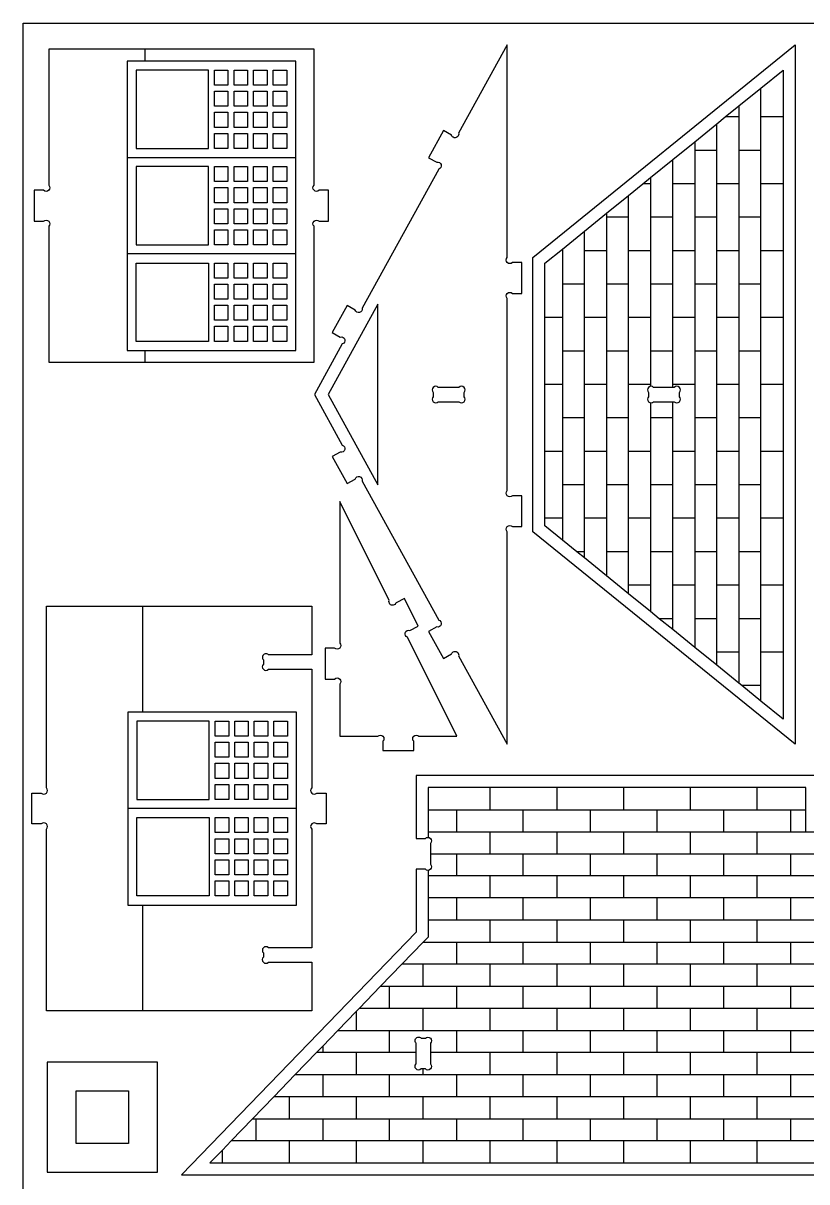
# Model space of a CAD drawing. Extents: x -202 to 2000, y -1029 to 551.
# Drawn here: x -202 to 449, y -411 to 551 of the extents above; entities that cross this region are included whole.
import ezdxf

# ---------------------------------------------------------------- set-up
doc = ezdxf.new("R2010")
doc.units = 0
doc.header["$MEASUREMENT"] = 0
doc.layers.get('0').update_dxf_attribs({"linetype": 'CONTINUOUS'})
doc.layers.add('ENGRAVING', color=1, linetype='CONTINUOUS')

msp = doc.modelspace()

# ---------------------------------------------------------------- linework, layer by layer
for points in [[(-202.21, -1028.74), (-202.21, 551.09), (1999.83, 551.09), (1999.83, -1028.74)], [(221.2, 128.93), (221.2, 356.59), (438.99, 533.12), (438.99, -47.61)], [(-108.4, 447.09), (-48.33, 447.09), (-48.33, 512.17), (-108.4, 512.17)], [(-43.32, 499.66), (-43.32, 512.17), (-32.06, 512.17), (-32.06, 499.66)], [(-27.05, 499.66), (-27.05, 512.17), (-15.79, 512.17), (-15.79, 499.66)], [(-10.78, 499.66), (-10.78, 512.17), (0.49, 512.17), (0.49, 499.66)], [(5.49, 499.66), (5.49, 512.17), (16.76, 512.17), (16.76, 499.66)], [(-43.32, 482.13), (-43.32, 494.65), (-32.06, 494.65), (-32.06, 482.13)], [(-27.05, 482.13), (-27.05, 494.65), (-15.79, 494.65), (-15.79, 482.13)], [(-10.78, 482.13), (-10.78, 494.65), (0.49, 494.65), (0.49, 482.13)], [(5.49, 482.13), (5.49, 494.65), (16.76, 494.65), (16.76, 482.13)], [(-43.32, 464.61), (-43.32, 477.13), (-32.06, 477.13), (-32.06, 464.61)], [(-27.05, 464.61), (-27.05, 477.13), (-15.79, 477.13), (-15.79, 464.61)], [(-10.78, 464.61), (-10.78, 477.13), (0.49, 477.13), (0.49, 464.61)], [(5.49, 464.61), (5.49, 477.13), (16.76, 477.13), (16.76, 464.61)], [(-43.32, 447.09), (-43.32, 459.61), (-32.06, 459.61), (-32.06, 447.09)], [(-27.05, 447.09), (-27.05, 459.61), (-15.79, 459.61), (-15.79, 447.09)], [(-10.78, 447.09), (-10.78, 459.61), (0.49, 459.61), (0.49, 447.09)], [(5.49, 447.09), (5.49, 459.61), (16.76, 459.61), (16.76, 447.09)], [(-48.33, 366.99), (-48.33, 432.07), (-108.4, 432.07), (-108.4, 366.99)], [(-43.32, 419.56), (-43.32, 432.07), (-32.06, 432.07), (-32.06, 419.56)], [(-27.05, 432.07), (-15.79, 432.07), (-15.79, 419.56), (-27.05, 419.56)], [(-10.78, 419.56), (-10.78, 432.07), (0.49, 432.07), (0.49, 419.56)], [(5.49, 419.56), (5.49, 432.07), (16.76, 432.07), (16.76, 419.56)], [(-43.32, 402.03), (-43.32, 414.55), (-32.06, 414.55), (-32.06, 402.03)], [(-27.05, 402.03), (-27.05, 414.55), (-15.79, 414.55), (-15.79, 402.03)], [(-10.78, 402.03), (-10.78, 414.55), (0.49, 414.55), (0.49, 402.03)], [(5.49, 402.03), (5.49, 414.55), (16.76, 414.55), (16.76, 402.03)], [(-43.32, 384.51), (-43.32, 397.03), (-32.06, 397.03), (-32.06, 384.51)], [(-27.05, 384.51), (-27.05, 397.03), (-15.79, 397.03), (-15.79, 384.51)], [(-10.78, 384.51), (-10.78, 397.03), (0.49, 397.03), (0.49, 384.51)], [(5.49, 384.51), (5.49, 397.03), (16.76, 397.03), (16.76, 384.51)], [(-43.32, 366.99), (-43.32, 379.51), (-32.06, 379.51), (-32.06, 366.99)], [(-27.05, 366.99), (-27.05, 379.51), (-15.79, 379.51), (-15.79, 366.99)], [(-10.78, 366.99), (-10.78, 379.51), (0.49, 379.51), (0.49, 366.99)], [(5.49, 366.99), (5.49, 379.51), (16.76, 379.51), (16.76, 366.99)], [(-108.4, 286.89), (-108.4, 351.97), (-48.33, 351.97), (-48.33, 286.89)], [(-32.06, 351.97), (-32.06, 339.46), (-43.32, 339.46), (-43.32, 351.97)], [(-27.05, 339.46), (-27.05, 351.97), (-15.79, 351.97), (-15.79, 339.46)], [(-10.78, 339.46), (-10.78, 351.97), (0.49, 351.97), (0.49, 339.46)], [(5.49, 351.97), (16.76, 351.97), (16.76, 339.46), (5.49, 339.46)], [(-43.32, 321.93), (-43.32, 334.45), (-32.06, 334.45), (-32.06, 321.93)], [(-27.05, 321.93), (-27.05, 334.45), (-15.79, 334.45), (-15.79, 321.93)], [(-10.78, 321.93), (-10.78, 334.45), (0.49, 334.45), (0.49, 321.93)], [(5.49, 321.93), (5.49, 334.45), (16.76, 334.45), (16.76, 321.93)], [(-43.32, 304.41), (-43.32, 316.93), (-32.06, 316.93), (-32.06, 304.41)], [(-27.05, 304.41), (-27.05, 316.93), (-15.79, 316.93), (-15.79, 304.41)], [(-10.78, 304.41), (-10.78, 316.93), (0.49, 316.93), (0.49, 304.41)], [(5.49, 304.41), (5.49, 316.93), (16.76, 316.93), (16.76, 304.41)], [(-43.32, 286.89), (-43.32, 299.41), (-32.06, 299.41), (-32.06, 286.89)], [(-27.05, 286.89), (-27.05, 299.41), (-15.79, 299.41), (-15.79, 286.89)], [(-10.78, 286.89), (-10.78, 299.41), (0.49, 299.41), (0.49, 286.89)], [(5.49, 286.89), (5.49, 299.41), (16.76, 299.41), (16.76, 286.89)], [(-107.85, -28.33), (-107.85, -93.41), (-47.77, -93.41), (-47.77, -28.33)], [(-42.77, -40.85), (-42.77, -28.33), (-31.5, -28.33), (-31.5, -40.85)], [(-26.5, -40.85), (-26.5, -28.33), (-15.23, -28.33), (-15.23, -40.85)], [(-10.23, -40.85), (-10.23, -28.33), (1.04, -28.33), (1.04, -40.85)], [(6.04, -40.85), (6.04, -28.33), (17.31, -28.33), (17.31, -40.85)], [(-42.77, -58.37), (-42.77, -45.85), (-31.5, -45.85), (-31.5, -58.37)], [(-26.5, -58.37), (-26.5, -45.85), (-15.23, -45.85), (-15.23, -58.37)], [(-10.23, -58.37), (-10.23, -45.85), (1.04, -45.85), (1.04, -58.37)], [(6.04, -58.37), (6.04, -45.85), (17.31, -45.85), (17.31, -58.37)], [(-42.77, -75.89), (-42.77, -63.37), (-31.5, -63.37), (-31.5, -75.89)], [(-26.5, -75.89), (-26.5, -63.37), (-15.23, -63.37), (-15.23, -75.89)], [(-10.23, -75.89), (-10.23, -63.37), (1.04, -63.37), (1.04, -75.89)], [(6.04, -75.89), (6.04, -63.37), (17.31, -63.37), (17.31, -75.89)], [(-42.77, -93.41), (-42.77, -80.9), (-31.5, -80.9), (-31.5, -93.41)], [(-26.5, -93.41), (-26.5, -80.9), (-15.23, -80.9), (-15.23, -93.41)], [(-10.23, -93.41), (-10.23, -80.9), (1.04, -80.9), (1.04, -93.41)], [(6.04, -93.41), (6.04, -80.9), (17.31, -80.9), (17.31, -93.41)], [(-107.85, -173.51), (-107.85, -108.43), (-47.77, -108.43), (-47.77, -173.51)], [(-42.77, -120.95), (-42.77, -108.43), (-31.5, -108.43), (-31.5, -120.95)], [(-26.5, -120.95), (-26.5, -108.43), (-15.23, -108.43), (-15.23, -120.95)], [(-10.23, -120.95), (-10.23, -108.43), (1.04, -108.43), (1.04, -120.95)], [(6.04, -120.95), (6.04, -108.43), (17.31, -108.43), (17.31, -120.95)], [(-42.77, -138.47), (-42.77, -125.95), (-31.5, -125.95), (-31.5, -138.47)], [(-26.5, -138.47), (-26.5, -125.95), (-15.23, -125.95), (-15.23, -138.47)], [(-10.23, -138.47), (-10.23, -125.95), (1.04, -125.95), (1.04, -138.47)], [(6.04, -138.47), (6.04, -125.95), (17.31, -125.95), (17.31, -138.47)], [(-42.77, -155.99), (-42.77, -143.47), (-31.5, -143.47), (-31.5, -155.99)], [(-26.5, -155.99), (-26.5, -143.47), (-15.23, -143.47), (-15.23, -155.99)], [(-10.23, -155.99), (-10.23, -143.47), (1.04, -143.47), (1.04, -155.99)], [(6.04, -155.99), (6.04, -143.47), (17.31, -143.47), (17.31, -155.99)], [(-42.77, -173.51), (-42.77, -161), (-31.5, -161), (-31.5, -173.51)], [(-26.5, -173.51), (-26.5, -161), (-15.23, -161), (-15.23, -173.51)], [(-10.23, -173.51), (-10.23, -161), (1.04, -161), (1.04, -173.51)], [(6.04, -173.51), (6.04, -161), (17.31, -161), (17.31, -173.51)], [(-182.23, -402.93), (-90.69, -402.93), (-90.69, -311.39), (-182.23, -311.39)], [(-158.23, -378.93), (-158.23, -335.39), (-114.69, -335.39), (-114.69, -378.93)]]:
    msp.add_lwpolyline(points, close=True)
for points in [[(-192.99, 386.72), (-185.23, 386.72, -1), (-180.99, 382.47), (-180.99, 269.52), (-100.89, 269.52), (39.4, 269.52), (39.4, 382.47, -1), (43.65, 386.72), (51.4, 386.72), (51.4, 412.35), (43.65, 412.35, -1), (39.4, 416.59), (39.4, 529.55), (-100.89, 529.55), (-180.99, 529.55), (-180.99, 416.59, -1), (-185.23, 412.35), (-192.99, 412.35)], [(146.89, 23.64), (153.68, 27.39, -1), (159.45, 25.73), (199.9, -47.61), (199.9, 128.91, -1), (204.15, 133.15), (211.9, 133.15), (211.9, 158.79), (204.15, 158.79, -1), (199.9, 163.03), (199.9, 322.49, -1), (204.15, 326.73), (211.9, 326.73), (211.9, 352.36), (204.15, 352.36, -1), (199.9, 356.6), (199.9, 533.12), (159.45, 459.79, -1), (153.68, 458.12), (146.89, 461.87), (134.51, 439.43), (141.3, 435.68, -1), (142.96, 429.92), (79.35, 314.61, -1), (73.58, 312.94), (66.79, 316.69), (54.41, 294.25), (61.2, 290.5, -1), (62.86, 284.74), (39.7, 242.76), (62.86, 200.78, -1), (61.2, 195.01), (54.41, 191.27), (66.79, 168.82), (73.58, 172.57, -1), (79.35, 170.91), (142.96, 55.6, -1), (141.3, 49.83), (134.51, 46.09)], [(138.39, 244.51), (138.39, 241, 1), (142.63, 236.76), (159.78, 236.76, 1), (164.02, 241), (164.02, 244.51, 1), (159.78, 248.76), (142.63, 248.76, 1)], [(337.33, 248.76), (321.52, 248.76, 1), (317.28, 244.51), (317.28, 241, 1), (321.52, 236.76), (337.33, 236.76), (338.67, 236.76, 1), (342.91, 241), (342.91, 244.51, 1), (338.67, 248.76)], [(48.75, 6.61), (56.51, 6.61, -1), (60.75, 2.37), (60.75, -40.87), (92.39, -40.87, -1), (96.64, -45.12), (96.64, -52.87), (122.27, -52.87), (122.27, -45.12, -1), (126.51, -40.87), (158.15, -40.87), (117.08, 41.27, -1), (118.98, 46.96), (125.92, 50.43), (114.45, 73.35), (107.52, 69.89, -1), (101.82, 71.78), (60.75, 153.92), (60.75, 36.48, -1), (56.51, 32.24), (48.75, 32.24)], [(-182.94, -269), (-182.94, -117.98, 1), (-187.19, -113.74), (-194.94, -113.74), (-194.94, -88.1), (-187.19, -88.1, 1), (-182.94, -83.86), (-182.94, 67.16), (-102.84, 67.16), (37.45, 67.16), (37.45, 26.66), (1.58, 26.66, 1), (-2.66, 22.42), (-2.66, 18.91, 1), (1.58, 14.66), (37.45, 14.66), (37.45, -83.86, 1), (41.69, -88.1), (49.45, -88.1), (49.45, -113.74), (41.69, -113.74, 1), (37.45, -117.98), (37.45, -216.51), (1.58, -216.51, 1), (-2.66, -220.75), (-2.66, -224.26, 1), (1.58, -228.51), (37.45, -228.51), (37.45, -269), (-102.84, -269)], [(-70.63, -405.15), (1050.77, -405.15), (855.98, -203.53), (855.98, -151.35), (848.22, -151.35, -1), (843.98, -147.11), (843.98, -129.96, -1), (848.22, -125.72), (855.98, -125.72), (855.98, -73.53), (124.17, -73.53), (124.17, -125.72), (131.93, -125.72, -1), (136.17, -129.96), (136.17, -147.11, -1), (131.93, -151.35), (124.17, -151.35), (124.17, -203.53)], [(136.17, -303.49), (136.17, -312.92, -1), (131.93, -317.16), (129.91, -317.16), (128.41, -317.16, -1), (124.17, -312.92), (124.17, -303.49), (124.17, -295.77, -1), (128.41, -291.53), (131.93, -291.53, -1), (136.17, -295.77)]]:
    msp.add_lwpolyline(points, format="xyb", close=True)
at = {"layer": 'ENGRAVING'}
for points in [[(-100.89, 519.68), (-100.89, 529.55)], [(-115.91, 519.68), (-115.91, 439.58)], [(-100.89, 519.68), (-115.91, 519.68)], [(24.26, 519.68), (-100.89, 519.68)], [(24.26, 439.58), (24.26, 519.68)], [(410.65, 497.26), (428.98, 512.12)], [(428.98, 512.12), (428.98, 473.22)], [(392.32, 482.4), (410.65, 497.26)], [(410.65, 473.22), (410.65, 497.26)], [(380.99, 473.22), (392.32, 482.4)], [(392.32, 482.4), (392.32, 473.22)], [(373.99, 467.54), (380.99, 473.22)], [(392.32, 473.22), (380.99, 473.22)], [(392.32, 473.22), (392.32, 445.46)], [(410.65, 445.46), (410.65, 473.22)], [(428.98, 473.22), (410.65, 473.22)], [(428.98, 473.22), (428.98, 417.69)], [(355.66, 452.69), (373.99, 467.54)], [(373.99, 445.46), (373.99, 467.54)], [(337.33, 437.83), (355.66, 452.69)], [(355.66, 452.69), (355.66, 445.46)], [(355.66, 445.46), (355.66, 417.69)], [(373.99, 445.46), (355.66, 445.46)], [(392.32, 417.69), (373.99, 417.69), (373.99, 445.46)], [(392.32, 445.46), (392.32, 417.69)], [(410.65, 445.46), (392.32, 445.46)], [(410.65, 417.69), (410.65, 445.46)], [(-115.91, 439.58), (24.26, 439.58)], [(-115.91, 439.58), (-115.91, 359.48)], [(24.26, 359.48), (24.26, 439.58)], [(319, 422.97), (337.33, 437.83)], [(337.33, 417.69), (337.33, 437.83)], [(300.67, 408.11), (312.48, 417.69)], [(312.48, 417.69), (319, 422.97)], [(319, 417.69), (312.48, 417.69)], [(319, 422.97), (319, 417.69)], [(319, 417.69), (319, 389.92)], [(337.33, 389.92), (337.33, 417.69)], [(355.66, 417.69), (337.33, 417.69)], [(355.66, 417.69), (355.66, 389.92)], [(373.99, 389.92), (373.99, 417.69)], [(392.32, 417.69), (392.32, 389.92)], [(410.65, 389.92), (410.65, 417.69)], [(428.98, 417.69), (410.65, 417.69)], [(428.98, 417.69), (428.98, 362.15)], [(282.34, 393.26), (300.67, 408.11)], [(300.67, 389.92), (300.67, 408.11)], [(264.01, 378.4), (282.34, 393.26)], [(282.34, 393.26), (282.34, 389.92), (282.34, 362.15)], [(300.67, 389.92), (282.34, 389.92)], [(319, 362.15), (300.67, 362.15), (300.67, 389.92)], [(337.33, 389.92), (319, 389.92)], [(319, 389.92), (319, 362.15)], [(337.33, 362.15), (337.33, 389.92)], [(355.66, 389.92), (355.66, 362.15)], [(373.99, 389.92), (355.66, 389.92)], [(373.99, 362.15), (373.99, 389.92)], [(392.32, 389.92), (392.32, 362.15)], [(410.65, 389.92), (392.32, 389.92)], [(410.65, 362.15), (410.65, 389.92)], [(245.68, 363.54), (264.01, 378.4)], [(264.01, 362.15), (264.01, 378.4)], [(24.26, 359.48), (-115.91, 359.48)], [(-115.91, 359.48), (-115.91, 279.38)], [(-115.91, 279.38), (-100.89, 279.38), (24.26, 279.38), (24.26, 359.48)], [(231.21, 351.81), (245.68, 363.54)], [(245.68, 363.54), (245.68, 334.38)], [(264.01, 306.62), (264.01, 334.38), (264.01, 362.15)], [(282.34, 362.15), (264.01, 362.15)], [(282.34, 362.15), (282.34, 334.38)], [(300.67, 306.62), (300.67, 334.38), (300.67, 362.15)], [(319, 362.15), (319, 334.38)], [(337.33, 334.38), (337.33, 362.15)], [(355.66, 362.15), (337.33, 362.15)], [(355.66, 362.15), (355.66, 334.38)], [(373.99, 334.38), (373.99, 362.15)], [(392.32, 362.15), (373.99, 362.15)], [(392.32, 362.15), (392.32, 334.38)], [(410.65, 334.38), (410.65, 362.15)], [(428.98, 362.15), (410.65, 362.15)], [(428.98, 362.15), (428.98, 306.62)], [(231.21, 306.62), (231.21, 351.81)], [(264.01, 334.38), (245.68, 334.38)], [(245.68, 334.38), (245.68, 306.62)], [(282.34, 334.38), (282.34, 306.62)], [(300.67, 334.38), (282.34, 334.38)], [(319, 334.38), (319, 306.62)], [(337.33, 334.38), (319, 334.38)], [(337.33, 306.62), (337.33, 334.38)], [(355.66, 334.38), (355.66, 306.62)], [(373.99, 334.38), (355.66, 334.38)], [(373.99, 306.62), (373.99, 334.38)], [(392.32, 334.38), (392.32, 306.62), (373.99, 306.62)], [(410.65, 334.38), (392.32, 334.38)], [(410.65, 306.62), (410.65, 334.38)], [(231.21, 251.08), (231.21, 306.62)], [(245.68, 306.62), (231.21, 306.62)], [(245.68, 306.62), (245.68, 278.85), (245.68, 251.08)], [(282.34, 306.62), (264.01, 306.62)], [(282.34, 278.85), (282.34, 251.08), (264.01, 251.08), (264.01, 278.85), (264.01, 306.62)], [(282.34, 306.62), (282.34, 278.85)], [(319, 278.85), (319, 251.08), (300.67, 251.08), (300.67, 278.85), (300.67, 306.62)], [(319, 306.62), (300.67, 306.62)], [(319, 306.62), (319, 278.85)], [(337.33, 278.85), (337.33, 306.62)], [(355.66, 306.62), (337.33, 306.62)], [(355.66, 306.62), (355.66, 278.85)], [(373.99, 278.85), (373.99, 306.62)], [(392.32, 306.62), (392.32, 278.85)], [(410.65, 278.85), (410.65, 306.62)], [(428.98, 306.62), (410.65, 306.62)], [(428.98, 306.62), (428.98, 251.08)], [(-100.89, 269.52), (-100.89, 279.38)], [(264.01, 278.85), (245.68, 278.85)], [(300.67, 278.85), (282.34, 278.85)], [(337.33, 278.85), (319, 278.85)], [(355.66, 251.08), (337.33, 251.08), (337.33, 278.85)], [(373.99, 278.85), (355.66, 278.85)], [(355.66, 278.85), (355.66, 251.08)], [(373.99, 251.08), (373.99, 278.85)], [(392.32, 278.85), (392.32, 251.08)], [(410.65, 278.85), (392.32, 278.85)], [(410.65, 251.08), (410.65, 278.85)], [(231.21, 195.54), (231.21, 251.08)], [(245.68, 251.08), (231.21, 251.08)], [(245.68, 251.08), (245.68, 223.31), (245.68, 195.54)], [(282.34, 223.31), (282.34, 195.54), (264.01, 195.54), (264.01, 223.31), (264.01, 251.08)], [(282.34, 251.08), (282.34, 223.31)], [(319, 223.31), (319, 195.54), (300.67, 195.54), (300.67, 223.31), (300.67, 251.08)], [(319, 251.08), (319, 249.61)], [(337.33, 248.76), (337.33, 251.08)], [(355.66, 251.08), (355.66, 223.31)], [(373.99, 223.31), (373.99, 251.08)], [(392.32, 251.08), (373.99, 251.08)], [(392.32, 251.08), (392.32, 223.31)], [(410.65, 223.31), (410.65, 251.08)], [(428.98, 251.08), (410.65, 251.08)], [(428.98, 251.08), (428.98, 195.54)], [(319, 235.91), (319, 223.31)], [(337.33, 223.31), (337.33, 236.76)], [(264.01, 223.31), (245.68, 223.31)], [(300.67, 223.31), (282.34, 223.31)], [(337.33, 223.31), (319, 223.31)], [(355.66, 195.54), (337.33, 195.54), (337.33, 223.31)], [(373.99, 223.31), (355.66, 223.31)], [(355.66, 223.31), (355.66, 195.54)], [(392.32, 223.31), (392.32, 195.54), (373.99, 195.54), (373.99, 223.31)], [(410.65, 223.31), (392.32, 223.31)], [(428.98, 195.54), (410.65, 195.54), (410.65, 223.31)], [(231.21, 140.01), (231.21, 195.54)], [(245.68, 195.54), (231.21, 195.54)], [(245.68, 195.54), (245.68, 167.78)], [(264.01, 140.01), (264.01, 167.78), (264.01, 195.54)], [(282.34, 195.54), (282.34, 167.78)], [(319, 140.01), (300.67, 140.01), (300.67, 167.78), (300.67, 195.54)], [(319, 195.54), (319, 167.78)], [(337.33, 167.78), (337.33, 195.54)], [(355.66, 195.54), (355.66, 167.78)], [(373.99, 167.78), (373.99, 195.54)], [(392.32, 195.54), (392.32, 167.78)], [(410.65, 167.78), (410.65, 195.54)], [(428.98, 195.54), (428.98, 140.01)], [(245.68, 167.78), (245.68, 140.01)], [(264.01, 167.78), (245.68, 167.78)], [(282.34, 167.78), (282.34, 140.01)], [(300.67, 167.78), (282.34, 167.78)], [(319, 167.78), (319, 140.01)], [(337.33, 167.78), (319, 167.78)], [(337.33, 140.01), (337.33, 167.78)], [(355.66, 167.78), (355.66, 140.01)], [(373.99, 167.78), (355.66, 167.78)], [(373.99, 140.01), (373.99, 167.78)], [(392.32, 167.78), (392.32, 140.01)], [(410.65, 167.78), (392.32, 167.78)], [(410.65, 140.01), (410.65, 167.78)], [(231.21, 133.7), (231.21, 140.01)], [(245.68, 140.01), (231.21, 140.01)], [(245.68, 140.01), (245.68, 121.97)], [(264.01, 107.12), (264.01, 112.24), (264.01, 140.01)], [(282.34, 140.01), (264.01, 140.01)], [(282.34, 140.01), (282.34, 112.24)], [(300.67, 112.24), (300.67, 140.01)], [(319, 140.01), (319, 112.24)], [(355.66, 84.47), (337.33, 84.47), (337.33, 112.24), (337.33, 140.01)], [(355.66, 140.01), (337.33, 140.01)], [(355.66, 140.01), (355.66, 112.24)], [(392.32, 112.24), (392.32, 84.47), (373.99, 84.47), (373.99, 112.24), (373.99, 140.01)], [(392.32, 140.01), (373.99, 140.01)], [(392.32, 140.01), (392.32, 112.24)], [(428.98, 84.47), (410.65, 84.47), (410.65, 112.24), (410.65, 140.01)], [(428.98, 140.01), (410.65, 140.01)], [(428.98, 140.01), (428.98, 84.47)], [(245.68, 121.97), (231.21, 133.7)], [(257.69, 112.24), (245.68, 121.97)], [(264.01, 107.12), (257.69, 112.24)], [(264.01, 112.24), (257.69, 112.24)], [(282.34, 92.26), (264.01, 107.12)], [(282.34, 112.24), (282.34, 92.26)], [(300.67, 112.24), (282.34, 112.24)], [(300.67, 84.47), (300.67, 112.24)], [(337.33, 112.24), (319, 112.24)], [(319, 112.24), (319, 84.47)], [(373.99, 112.24), (355.66, 112.24)], [(355.66, 112.24), (355.66, 84.47)], [(410.65, 112.24), (392.32, 112.24)], [(300.67, 77.4), (282.34, 92.26)], [(300.67, 77.4), (300.67, 84.47)], [(319, 84.47), (300.67, 84.47)], [(319, 62.54), (300.67, 77.4)], [(319, 84.47), (319, 62.54)], [(337.33, 56.7), (337.33, 84.47)], [(355.66, 84.47), (355.66, 56.7)], [(373.99, 56.7), (373.99, 84.47)], [(392.32, 84.47), (392.32, 56.7)], [(410.65, 56.7), (410.65, 84.47)], [(428.98, 84.47), (428.98, 28.94)], [(-102.84, -20.82), (-102.84, 67.16)], [(326.2, 56.7), (319, 62.54)], [(337.33, 47.69), (326.2, 56.7)], [(337.33, 47.69), (337.33, 56.7), (326.2, 56.7)], [(373.99, 56.7), (355.66, 56.7)], [(355.66, 56.7), (355.66, 32.83)], [(373.99, 28.94), (373.99, 56.7)], [(410.65, 56.7), (392.32, 56.7)], [(392.32, 56.7), (392.32, 28.94)], [(428.98, 28.94), (410.65, 28.94), (410.65, 56.7)], [(355.66, 32.83), (337.33, 47.69)], [(373.99, 17.97), (355.66, 32.83)], [(373.99, 17.97), (373.99, 28.94)], [(392.32, 28.94), (373.99, 28.94)], [(392.32, 28.94), (392.32, 3.11)], [(410.65, 1.17), (410.65, 28.94)], [(428.98, 28.94), (428.98, -26.6)], [(392.32, 3.11), (373.99, 17.97)], [(394.72, 1.17), (392.32, 3.11)], [(410.65, -11.74), (394.72, 1.17)], [(410.65, 1.17), (394.72, 1.17)], [(410.65, -11.74), (410.65, 1.17)], [(428.98, -26.6), (410.65, -11.74)], [(-102.84, -20.82), (-115.36, -20.82), (-115.36, -100.92)], [(24.82, -100.92), (24.82, -20.82), (-102.84, -20.82)], [(185.45, -83.54), (134.18, -83.54)], [(134.18, -83.54), (134.18, -101.87)], [(240.98, -83.54), (185.45, -83.54)], [(185.45, -83.54), (185.45, -101.87)], [(296.52, -83.54), (240.98, -83.54)], [(240.98, -83.54), (240.98, -101.87)], [(352.06, -83.54), (296.52, -83.54)], [(296.52, -83.54), (296.52, -101.87)], [(407.59, -83.54), (352.06, -83.54)], [(352.06, -101.87), (352.06, -83.54)], [(407.59, -101.87), (407.59, -83.54)], [(448.02, -83.54), (407.59, -83.54)], [(448.02, -101.87), (448.02, -83.54)], [(-115.36, -100.92), (-115.36, -181.02), (-102.84, -181.02)], [(24.82, -100.92), (-115.36, -100.92)], [(24.82, -181.02), (24.82, -100.92)], [(134.18, -101.87), (134.18, -120.2)], [(134.18, -101.87), (157.68, -101.87)], [(157.68, -101.87), (185.45, -101.87)], [(157.68, -101.87), (157.68, -120.2)], [(185.45, -101.87), (213.22, -101.87)], [(213.22, -101.87), (240.98, -101.87)], [(213.22, -120.2), (213.22, -101.87)], [(240.98, -101.87), (268.75, -101.87)], [(268.75, -101.87), (296.52, -101.87)], [(268.75, -101.87), (268.75, -120.2)], [(296.52, -101.87), (324.29, -101.87)], [(324.29, -101.87), (324.29, -120.2)], [(324.29, -101.87), (352.06, -101.87), (379.82, -101.87)], [(379.82, -120.2), (379.82, -101.87)], [(379.82, -101.87), (407.59, -101.87)], [(407.59, -101.87), (435.36, -101.87)], [(435.36, -101.87), (448.02, -101.87)], [(435.36, -120.2), (435.36, -101.87)], [(448.02, -120.2), (448.02, -101.87)], [(134.18, -120.2), (157.68, -120.2)], [(134.18, -120.2), (134.18, -124.84)], [(157.68, -120.2), (185.45, -120.2)], [(185.45, -120.2), (185.45, -138.53)], [(185.45, -120.2), (213.22, -120.2), (240.98, -120.2), (240.98, -138.53)], [(240.98, -120.2), (268.75, -120.2), (296.52, -120.2), (296.52, -138.53)], [(296.52, -120.2), (324.29, -120.2)], [(324.29, -120.2), (352.06, -120.2)], [(352.06, -120.2), (379.82, -120.2)], [(352.06, -138.53), (352.06, -120.2)], [(379.82, -120.2), (407.59, -120.2)], [(407.59, -138.53), (407.59, -120.2), (435.36, -120.2), (448.02, -120.2)], [(448.02, -120.2), (463.13, -120.2)], [(136.17, -138.53), (157.68, -138.53)], [(157.68, -138.53), (157.68, -156.86)], [(157.68, -138.53), (185.45, -138.53)], [(185.45, -138.53), (213.22, -138.53)], [(213.22, -138.53), (240.98, -138.53)], [(213.22, -156.86), (213.22, -138.53)], [(240.98, -138.53), (268.75, -138.53)], [(268.75, -138.53), (296.52, -138.53)], [(296.52, -138.53), (324.29, -138.53), (324.29, -156.86), (296.52, -156.86), (268.75, -156.86)], [(268.75, -138.53), (268.75, -156.86)], [(324.29, -138.53), (352.06, -138.53)], [(352.06, -138.53), (379.82, -138.53)], [(379.82, -138.53), (407.59, -138.53)], [(379.82, -156.86), (379.82, -138.53)], [(407.59, -138.53), (435.36, -138.53)], [(435.36, -138.53), (463.13, -138.53)], [(435.36, -156.86), (435.36, -138.53)], [(134.19, -152.22), (134.18, -156.86)], [(134.18, -156.86), (134.18, -175.19)], [(157.68, -156.86), (134.18, -156.86)], [(185.45, -156.86), (185.45, -175.19), (157.68, -175.19), (134.18, -175.19)], [(213.22, -156.86), (185.45, -156.86), (157.68, -156.86)], [(240.98, -156.86), (213.22, -156.86)], [(268.75, -156.86), (240.98, -156.86)], [(240.98, -156.86), (240.98, -175.19)], [(296.52, -156.86), (296.52, -175.19)], [(352.06, -156.86), (324.29, -156.86)], [(379.82, -156.86), (352.06, -156.86)], [(352.06, -175.19), (352.06, -156.86)], [(407.59, -156.86), (379.82, -156.86)], [(463.13, -175.19), (435.36, -175.19), (407.59, -175.19), (407.59, -156.86)], [(435.36, -156.86), (407.59, -156.86)], [(463.13, -156.86), (435.36, -156.86)], [(-102.84, -181.02), (24.82, -181.02)], [(-102.84, -269), (-102.84, -181.02)], [(134.18, -175.19), (134.18, -193.52)], [(157.68, -175.19), (157.68, -193.52), (134.18, -193.52)], [(213.22, -175.19), (185.45, -175.19)], [(240.98, -175.19), (213.22, -175.19)], [(268.75, -175.19), (268.75, -193.52), (240.98, -193.52), (213.22, -193.52), (213.22, -175.19)], [(268.75, -175.19), (240.98, -175.19)], [(296.52, -175.19), (268.75, -175.19)], [(324.29, -175.19), (296.52, -175.19)], [(352.06, -175.19), (324.29, -175.19)], [(324.29, -175.19), (324.29, -193.52)], [(379.82, -175.19), (352.06, -175.19)], [(379.82, -193.52), (379.82, -175.19)], [(407.59, -175.19), (379.82, -175.19)], [(490.9, -193.52), (463.13, -193.52), (435.36, -193.52), (435.36, -175.19)], [(134.18, -193.52), (134.18, -207.58)], [(185.45, -193.52), (157.68, -193.52)], [(185.45, -193.52), (185.45, -211.85)], [(213.22, -193.52), (185.45, -193.52)], [(240.98, -193.52), (240.98, -211.85)], [(296.52, -193.52), (268.75, -193.52)], [(296.52, -193.52), (296.52, -211.85)], [(324.29, -193.52), (296.52, -193.52)], [(352.06, -193.52), (324.29, -193.52)], [(352.06, -211.85), (352.06, -193.52)], [(379.82, -193.52), (352.06, -193.52)], [(407.59, -193.52), (379.82, -193.52)], [(407.59, -211.85), (407.59, -193.52)], [(435.36, -193.52), (407.59, -193.52)], [(134.18, -207.58), (130.06, -211.85)], [(130.06, -211.85), (112.35, -230.18)], [(130.06, -211.85), (157.68, -211.85), (157.68, -230.18), (129.91, -230.18), (112.35, -230.18)], [(157.68, -211.85), (185.45, -211.85)], [(185.45, -211.85), (213.22, -211.85)], [(213.22, -211.85), (240.98, -211.85)], [(213.22, -230.18), (213.22, -211.85)], [(268.75, -211.85), (268.75, -230.18), (240.98, -230.18), (213.22, -230.18)], [(240.98, -211.85), (268.75, -211.85)], [(268.75, -211.85), (296.52, -211.85)], [(296.52, -211.85), (324.29, -211.85)], [(324.29, -211.85), (352.06, -211.85)], [(324.29, -211.85), (324.29, -230.18)], [(352.06, -211.85), (379.82, -211.85)], [(379.82, -211.85), (407.59, -211.85)], [(379.82, -230.18), (379.82, -211.85)], [(407.59, -211.85), (435.36, -211.85)], [(463.13, -230.18), (435.36, -230.18), (435.36, -211.85), (463.13, -211.85), (490.9, -211.85)], [(112.35, -230.18), (94.64, -248.51)], [(129.91, -230.18), (129.91, -248.51)], [(185.45, -230.18), (157.68, -230.18)], [(185.45, -230.18), (185.45, -248.51)], [(213.22, -230.18), (185.45, -230.18)], [(240.98, -230.18), (240.98, -248.51)], [(296.52, -230.18), (268.75, -230.18)], [(324.29, -230.18), (296.52, -230.18)], [(296.52, -230.18), (296.52, -248.51)], [(352.06, -230.18), (324.29, -230.18)], [(352.06, -248.51), (352.06, -230.18)], [(379.82, -230.18), (352.06, -230.18)], [(407.59, -230.18), (379.82, -230.18)], [(407.59, -248.51), (407.59, -230.18)], [(435.36, -230.18), (407.59, -230.18)], [(94.64, -248.51), (76.93, -266.84)], [(94.64, -248.51), (102.14, -248.51)], [(102.14, -266.84), (102.14, -248.51)], [(102.14, -248.51), (129.91, -248.51)], [(129.91, -248.51), (157.68, -248.51)], [(157.68, -248.51), (185.45, -248.51), (213.22, -248.51)], [(157.68, -248.51), (157.68, -266.84)], [(213.22, -266.84), (213.22, -248.51)], [(213.22, -248.51), (240.98, -248.51), (268.75, -248.51)], [(268.75, -248.51), (296.52, -248.51), (324.29, -248.51)], [(268.75, -248.51), (268.75, -266.84)], [(324.29, -248.51), (324.29, -266.84)], [(324.29, -248.51), (352.06, -248.51), (379.82, -248.51)], [(379.82, -266.84), (379.82, -248.51)], [(379.82, -248.51), (407.59, -248.51), (435.36, -248.51)], [(435.36, -266.84), (435.36, -248.51)], [(435.36, -248.51), (463.13, -248.51)], [(76.93, -266.84), (74.38, -269.48)], [(102.14, -266.84), (76.93, -266.84)], [(129.91, -266.84), (102.14, -266.84)], [(157.68, -266.84), (129.91, -266.84)], [(129.91, -266.84), (129.91, -285.17)], [(185.45, -266.84), (157.68, -266.84)], [(185.45, -266.84), (185.45, -285.17)], [(213.22, -266.84), (185.45, -266.84)], [(240.98, -266.84), (213.22, -266.84)], [(240.98, -266.84), (240.98, -285.17)], [(268.75, -266.84), (240.98, -266.84)], [(324.29, -266.84), (296.52, -266.84), (268.75, -266.84)], [(296.52, -266.84), (296.52, -285.17)], [(379.82, -266.84), (352.06, -266.84), (324.29, -266.84)], [(352.06, -285.17), (352.06, -266.84)], [(435.36, -266.84), (407.59, -266.84), (379.82, -266.84)], [(407.59, -285.17), (407.59, -266.84)], [(463.13, -266.84), (435.36, -266.84)], [(74.38, -269.48), (59.22, -285.17)], [(74.38, -269.48), (74.38, -285.17)], [(59.22, -285.17), (46.61, -298.22)], [(59.22, -285.17), (74.38, -285.17)], [(74.38, -285.17), (102.14, -285.17)], [(102.14, -303.49), (102.14, -285.17)], [(102.14, -285.17), (129.91, -285.17)], [(129.91, -285.17), (157.68, -285.17)], [(157.68, -285.17), (185.45, -285.17)], [(157.68, -285.17), (157.68, -303.49)], [(185.45, -285.17), (213.22, -285.17)], [(213.22, -285.17), (240.98, -285.17)], [(213.22, -303.49), (213.22, -285.17)], [(240.98, -285.17), (268.75, -285.17)], [(268.75, -285.17), (296.52, -285.17)], [(268.75, -285.17), (268.75, -303.49)], [(296.52, -285.17), (324.29, -285.17)], [(324.29, -285.17), (324.29, -303.49)], [(324.29, -285.17), (352.06, -285.17), (379.82, -285.17)], [(379.82, -303.49), (379.82, -285.17)], [(379.82, -285.17), (407.59, -285.17)], [(407.59, -285.17), (435.36, -285.17)], [(435.36, -303.49), (435.36, -285.17)], [(435.36, -285.17), (463.13, -285.17)], [(41.52, -303.49), (23.81, -321.82)], [(46.61, -298.22), (41.52, -303.49)], [(46.61, -303.49), (41.52, -303.49)], [(46.61, -298.22), (46.61, -303.49)], [(74.38, -303.49), (46.61, -303.49)], [(102.14, -303.49), (74.38, -303.49)], [(74.38, -303.49), (74.38, -321.82)], [(124.17, -303.49), (102.14, -303.49)], [(157.68, -303.49), (136.17, -303.49)], [(185.45, -303.49), (157.68, -303.49)], [(185.45, -303.49), (185.45, -321.82)], [(213.22, -303.49), (185.45, -303.49)], [(240.98, -303.49), (213.22, -303.49)], [(240.98, -303.49), (240.98, -321.82)], [(268.75, -303.49), (240.98, -303.49)], [(296.52, -303.49), (268.75, -303.49)], [(296.52, -303.49), (296.52, -321.82)], [(324.29, -303.49), (296.52, -303.49)], [(379.82, -303.49), (352.06, -303.49), (324.29, -303.49)], [(352.06, -321.82), (352.06, -303.49)], [(407.59, -303.49), (379.82, -303.49)], [(407.59, -321.82), (407.59, -303.49)], [(435.36, -303.49), (407.59, -303.49)], [(463.13, -303.49), (435.36, -303.49)], [(129.91, -317.16), (129.91, -321.82)], [(23.81, -321.82), (6.1, -340.15)], [(23.81, -321.82), (46.61, -321.82)], [(46.61, -321.82), (74.38, -321.82)], [(46.61, -321.82), (46.61, -340.15)], [(74.38, -321.82), (102.14, -321.82)], [(102.14, -340.15), (102.14, -321.82)], [(102.14, -321.82), (129.91, -321.82)], [(129.91, -321.82), (157.68, -321.82)], [(157.68, -321.82), (185.45, -321.82)], [(157.68, -321.82), (157.68, -340.15)], [(185.45, -321.82), (213.22, -321.82)], [(213.22, -321.82), (240.98, -321.82)], [(213.22, -340.15), (213.22, -321.82)], [(240.98, -321.82), (268.75, -321.82)], [(268.75, -321.82), (296.52, -321.82)], [(268.75, -321.82), (268.75, -340.15)], [(296.52, -321.82), (324.29, -321.82)], [(324.29, -321.82), (324.29, -340.15)], [(324.29, -321.82), (352.06, -321.82)], [(352.06, -321.82), (379.82, -321.82)], [(435.36, -340.15), (407.59, -340.15), (379.82, -340.15), (379.82, -321.82), (407.59, -321.82), (435.36, -321.82)], [(490.9, -340.15), (463.13, -340.15), (435.36, -340.15), (435.36, -321.82), (463.13, -321.82), (490.9, -321.82)], [(6.1, -340.15), (-11.61, -358.48)], [(18.84, -340.15), (6.1, -340.15)], [(18.84, -340.15), (18.84, -358.48)], [(46.61, -340.15), (18.84, -340.15)], [(74.38, -340.15), (46.61, -340.15)], [(102.14, -340.15), (74.38, -340.15)], [(74.38, -340.15), (74.38, -358.48)], [(129.91, -340.15), (102.14, -340.15)], [(157.68, -340.15), (129.91, -340.15)], [(129.91, -340.15), (129.91, -358.48)], [(185.45, -340.15), (157.68, -340.15)], [(185.45, -340.15), (185.45, -358.48)], [(213.22, -340.15), (185.45, -340.15)], [(240.98, -340.15), (213.22, -340.15)], [(268.75, -340.15), (240.98, -340.15)], [(240.98, -340.15), (240.98, -358.48)], [(296.52, -340.15), (268.75, -340.15)], [(296.52, -340.15), (296.52, -358.48)], [(324.29, -340.15), (296.52, -340.15)], [(352.06, -340.15), (324.29, -340.15)], [(352.06, -358.48), (352.06, -340.15)], [(379.82, -340.15), (352.06, -340.15)], [(407.59, -358.48), (407.59, -340.15)], [(-8.93, -358.48), (-8.93, -376.81), (-29.32, -376.81)], [(-11.61, -358.48), (-29.32, -376.81)], [(-11.61, -358.48), (-8.93, -358.48)], [(-8.93, -358.48), (18.84, -358.48)], [(18.84, -358.48), (46.61, -358.48)], [(46.61, -358.48), (74.38, -358.48), (102.14, -358.48)], [(46.61, -358.48), (46.61, -376.81)], [(102.14, -376.81), (102.14, -358.48)], [(102.14, -358.48), (129.91, -358.48)], [(129.91, -358.48), (157.68, -358.48)], [(157.68, -358.48), (185.45, -358.48)], [(157.68, -358.48), (157.68, -376.81)], [(185.45, -358.48), (213.22, -358.48)], [(213.22, -358.48), (240.98, -358.48)], [(240.98, -376.81), (213.22, -376.81), (213.22, -358.48)], [(240.98, -358.48), (268.75, -358.48)], [(268.75, -358.48), (296.52, -358.48)], [(268.75, -358.48), (268.75, -376.81)], [(296.52, -358.48), (324.29, -358.48)], [(324.29, -358.48), (352.06, -358.48)], [(324.29, -358.48), (324.29, -376.81)], [(352.06, -358.48), (379.82, -358.48)], [(379.82, -358.48), (407.59, -358.48)], [(379.82, -376.81), (379.82, -358.48)], [(407.59, -358.48), (435.36, -358.48)], [(490.9, -376.81), (463.13, -376.81), (435.36, -376.81), (435.36, -358.48), (463.13, -358.48), (490.9, -358.48)], [(-36.7, -384.45), (-47.03, -395.14)], [(-29.32, -376.81), (-36.7, -384.45)], [(-36.7, -395.14), (-36.7, -384.45)], [(18.84, -376.81), (-8.93, -376.81)], [(18.84, -376.81), (18.84, -395.14)], [(46.61, -376.81), (18.84, -376.81)], [(74.38, -376.81), (46.61, -376.81)], [(74.38, -376.81), (74.38, -395.14)], [(102.14, -376.81), (74.38, -376.81)], [(129.91, -376.81), (102.14, -376.81)], [(129.91, -376.81), (129.91, -395.14)], [(157.68, -376.81), (129.91, -376.81)], [(185.45, -376.81), (157.68, -376.81)], [(185.45, -376.81), (185.45, -395.14)], [(213.22, -376.81), (185.45, -376.81)], [(268.75, -376.81), (240.98, -376.81)], [(240.98, -376.81), (240.98, -395.14)], [(296.52, -376.81), (268.75, -376.81)], [(296.52, -376.81), (296.52, -395.14)], [(324.29, -376.81), (296.52, -376.81)], [(352.06, -376.81), (324.29, -376.81)], [(352.06, -395.14), (352.06, -376.81)], [(379.82, -376.81), (352.06, -376.81)], [(407.59, -376.81), (379.82, -376.81)], [(407.59, -395.14), (407.59, -376.81)], [(435.36, -376.81), (407.59, -376.81)], [(-47.03, -395.14), (-36.7, -395.14)], [(-36.7, -395.14), (18.84, -395.14)], [(18.84, -395.14), (74.38, -395.14)], [(74.38, -395.14), (129.91, -395.14)], [(129.91, -395.14), (185.45, -395.14)], [(185.45, -395.14), (240.98, -395.14)], [(240.98, -395.14), (296.52, -395.14)], [(296.52, -395.14), (352.06, -395.14)], [(352.06, -395.14), (407.59, -395.14)], [(407.59, -395.14), (463.13, -395.14)]]:
    msp.add_lwpolyline(points, dxfattribs=at)
msp.add_lwpolyline([(92.49, 317.71), (51.14, 242.76), (92.49, 167.8)], close=True, dxfattribs=at)

doc.saveas('drawing.dxf')
